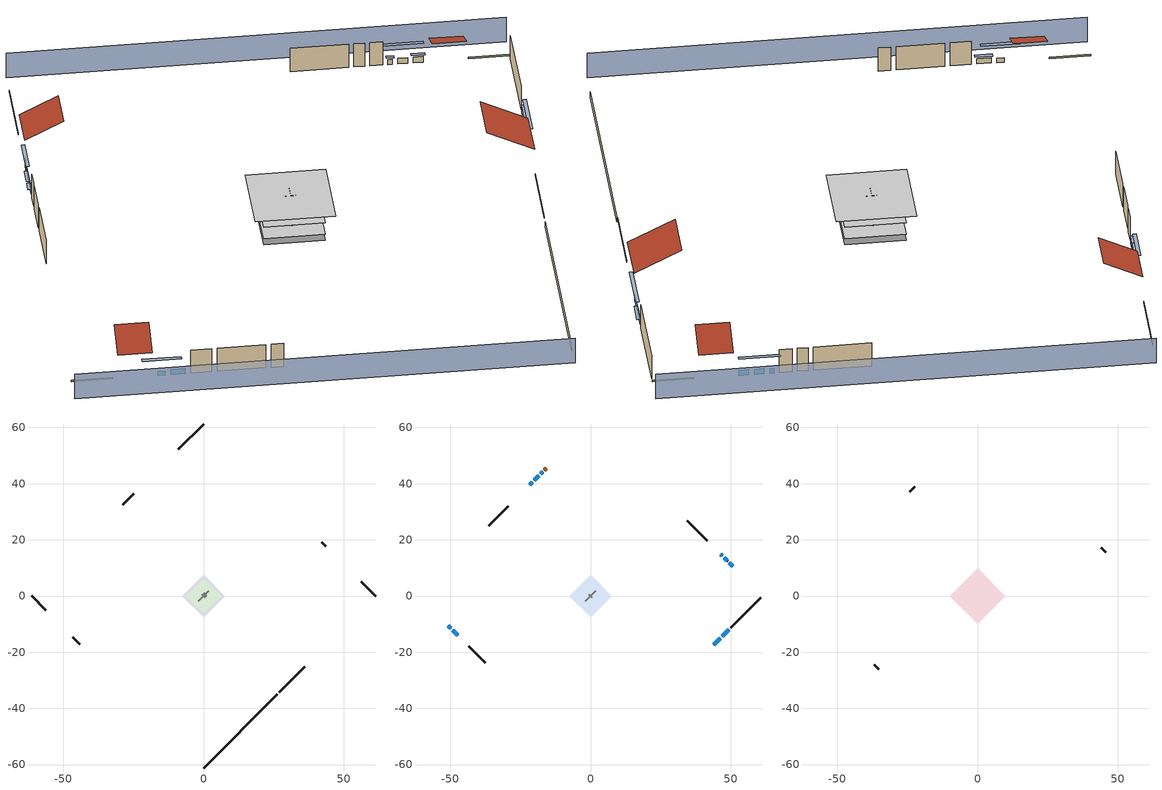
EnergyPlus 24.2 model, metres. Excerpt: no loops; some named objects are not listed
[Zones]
crawlspace - vented
 floor foundation (Slab2 construction): -7.54,0 0,7.54 7.54,0 0,-7.54 z-0.91
 wall outside (RimJoist1 construction): 26.91,-34.32 35.98,-25.25 z0.3:0.61
 wall outside (RimJoist2 construction): -61.23,0 -56.19,-5.04 z0.3:0.61
 wall outside (RimJoist3 construction): 0,61.23 -9.07,52.16 z0.3:0.61
 wall outside (RimJoist4 construction): 61.23,0 56.19,5.04 z0.3:0.61
 wall foundation (FoundationWall1 construction): 0,-61.23 26.25,-34.98 z-0.91:0.3
furnace airloop ret air zone
 floor adiabatic (AdiabaticConst): 0,0 0,1 1,1 1,0 z0
 wall adiabatic (AdiabaticConst): 0,1 0,0 1,0 1,1 0,1 z0:1
 ceiling adiabatic (AdiabaticConst): 1,0 1,1 0,1 0,0 z1
garage
 floor foundation (Slab1 construction): -6.34,0 0,6.34 6.34,0 0,-6.34 z0
 wall outside (Wall1 construction): -46.63,-14.61 -44.04,-17.19 z0.3:5.18
 wall outside (Wall12 construction): 43.47,17.76 42.18,19.05 z0.3:5.18
 wall outside (Wall2 construction): -24.8,36.43 -28.68,32.55 z0.3:5.18
 wall to conditioned space (Wall5 construction Reversed): -1.94,-1.94 1.94,1.94 z0.3:5.18
 wall to conditioned space (Wall6 construction Reversed): 0.65,-0.65 -0.65,0.65 z0.3:5.18
conditioned space
 floor to crawlspace - vented (Floor1 construction): -7.54,0 0,7.54 7.54,0 0,-7.54 z0.3
 floor to garage (Floor2 construction): -6.34,0 0,6.34 6.34,0 0,-6.34 z0.3
 floor adiabatic (AdiabaticFloorConstruction): -7.54,0 0,7.54 7.54,0 0,-7.54 z2.74
 wall outside (AdiabaticWallConstruction 1): -15.76,45.47 -16.41,44.83 z0.3:2.34
 wall outside (AdiabaticWallConstruction): 43.85,-17.38 46.2,-15.03 / 46.86,-14.37 49.21,-12.02 z0.3:1.4; 50.67,10.57 49.43,11.8 / 48.77,12.46 47.54,13.7 z0.3:1.46; -50.67,-10.57 -49.72,-11.52 z0.3:1.22; -49.06,-12.17 -47.28,-13.95 z0.3:1.43; -17.06,44.17 -17.69,43.54 z0.3:1.49; -18.35,42.88 -20.03,41.21 z0.3:1.37; -20.68,40.55 -21.66,39.58 z0.3:1.25; 46.88,14.35 46.33,14.9 z0.3:1.34
 wall outside (Wall3 construction): 49.87,-11.36 60.58,-0.66 z0.3:5.18
 wall outside (Wall4 construction): -43.38,-17.85 -37.44,-23.8 z0.3:5.18
 wall outside (Wall7 construction): -29.34,31.9 -36.24,24.99 z0.3:5.18
 wall outside (Wall8 construction): 41.52,19.71 34.4,26.84 z0.3:5.18
 window (WindowConstruction): 43.85,-17.38 46.2,-15.03 z0.3:1.4
 window (WindowConstruction 9): 50.67,10.57 49.43,11.8 z0.3:1.46
 window (WindowConstruction 1): 46.86,-14.37 49.21,-12.02 z0.3:1.4
 window (WindowConstruction 2): -50.67,-10.57 -49.72,-11.52 z0.3:1.22
 window (WindowConstruction 3): -49.06,-12.17 -47.28,-13.95 z0.3:1.43
 window (WindowConstruction 4): -17.06,44.17 -17.69,43.54 z0.3:1.49
 window (WindowConstruction 5): -18.35,42.88 -20.03,41.21 z0.3:1.37
 window (WindowConstruction 6): -20.68,40.55 -21.66,39.58 z0.3:1.25
 window (WindowConstruction 7): 48.77,12.46 47.54,13.7 z0.3:1.46
 window (WindowConstruction 8): 46.88,14.35 46.33,14.9 z0.3:1.34
 door (Door): -15.76,45.47 -16.41,44.83 z0.3:2.34
 ceiling adiabatic (AdiabaticFloorConstruction): 0,-7.54 7.54,0 0,7.54 -7.54,0 z2.74
attic - vented
 floor to conditioned space (Floor3 construction Reversed): -9.85,0 0,9.85 9.85,0 0,-9.85 z5.18
 wall outside (Wall10 construction): 45.68,15.56 44.13,17.1 z0.3:5.18
 wall outside (Wall11 construction): -22.31,38.92 -24.14,37.09 z0.3:5.18
 wall outside (Wall9 construction): -36.78,-24.45 -35.23,-26 z0.3:5.18
 roof outside (Roof1 construction): 43.19,-18.04,5.18 37.33,-12.17,9.33 30.78,-18.73,9.33 36.64,-24.59,5.18
 roof outside (Roof2 construction): -51.32,-9.91,5.18 -47.56,-6.14,7.84 -51.77,-1.93,7.84 -55.53,-5.7,5.18
 roof outside (Roof3 construction): 51.32,9.91,5.18 47.56,6.14,7.84 51.77,1.93,7.84 55.53,5.7,5.18
 roof outside (Roof4 construction): -15.1,46.13,5.18 -10.3,41.32,8.58 -4.93,46.7,8.58 -9.73,51.5,5.18
shading: -64.47,-3.23 -3.23,-64.47 / 64.47,3.23 3.23,64.47 z0:5.18; 48.14,-13.09 41.91,-19.32 42.34,-19.75 48.57,-13.52 z4.15; 49.21,12.02 50.88,10.35 51.31,10.78 49.64,12.45 z1.77; 49.43,-11.8 46.65,-14.59 47.08,-15.02 49.86,-12.23 z1.71; -47.78,-13.45 -52.61,-8.63 -53.04,-9.06 -48.21,-13.89 z3.96; -47.07,-14.16 -49.28,-11.96 -49.71,-12.39 -47.5,-14.6 z1.74; -19.63,41.6 -15.12,46.11 -15.55,46.54 -20.06,42.03 z4.24; -20.24,40.99 -18.13,43.1 -18.57,43.53 -20.67,41.42 z1.68; -21.87,39.36 -20.47,40.77 -20.9,41.2 -22.3,39.79 z1.55; 45.6,15.64 50.71,10.52 51.14,10.95 46.03,16.07 z4.21; 46.12,15.11 47.09,14.14 47.53,14.57 46.55,15.55 z1.65
[Building]
Building 1: Terrain=Suburbs
[Site:Location]
Portland Intl Arpt_OR: Latitude {deg}=45.59; Longitude {deg}=-122.6; Time Zone {hr}=-8; Elevation {m}=33; Keep Site Location Information=Yes
[Site:GroundTemperature:Shallow]
10.2558, 8.96328, 8.85977, 9.47314, 11.9355, 14.3863, 16.5111, 17.8571, 17.9714, 16.8767, 14.8061, 12.4304
[Site:WaterMainsTemperature]
Calculation Method=Schedule; Temperature Schedule=mains temperature schedule
[Material] Roughness=Rough; Thermal Absorptance=0.9
Name | Thickness {m} | Conductivity {W/m-K} | Density {kg/m3} | Specific Heat {J/kg-K} | Solar Absorptance | Visible Absorptance
ceiling loosefill ins | 0.254 | 0.0480833 | 16.02 | 1046.75 | 0.7 | 0.7
ceiling stud and cavity | 0.1397 | 0.104117 | 65.682 | 1177.47 | 0.7 | 0.7
composite shingle siding | 0.00635 | 0.162714 | 1121.4 | 1465.45 | 0.7 | 0.7
concrete 4.0 in. | 0.1016 | 1.803125 | 2242.8 | 837.4 | 0.7 | 0.7
concrete 8.0 in. | 0.2032 | 1.803125 | 2242.8 | 837.4 | 0.7 | 0.7
door material | 0.04445 | 0.0612267 | 512.64 | 1214.23 | 0.7 | 0.7
floor covering | 0.0127 | 0.0433444 | 54.468 | 1339.84 | 0.6 | 0.6
floor rigid ins; wall rigid ins; wall rigid ins 1; wall rigid ins 2 | 0.051816 | 0.029427 | 32.04 | 1214.23 | 0.7 | 0.7
floor rigid ins 1; wall rigid ins 3 | 0.512978 | 0.029427 | 32.04 | 1214.23 | 0.7 | 0.7
floor stud and cavity | 0.1397 | 0.236196 | 92.3553 | 1139.71 | 0.7 | 0.7
floor stud and cavity 1 | 0.1397 | 1.75129 | 37.0049 | 1207.88 | 0.7 | 0.7
furniture material conditioned space 1; furniture material garage 1 | 0.1524 | 0.115458 | 640.8 | 1214.23 | 0.6 | 0.6
gypsum board | 0.0127 | 0.160291 | 801 | 837.4 | 0.6 | 0.6
osb sheathing 0.5 in. | 0.0127 | 0.115458 | 512.64 | 1214.23 | 0.6 | 0.6
osb sheathing 0.5 in. 1 | 0.0127 | 0.115458 | 512.64 | 1214.23 | 0.7 | 0.7
osb sheathing 0.75 in. | 0.01905 | 0.115458 | 512.64 | 1214.23 | 0.7 | 0.7
rim joist stud and cavity | 0.0508 | 0.144151 | 50.32683 | 1063.81 | 0.6 | 0.6
roof rigid ins | 0.00329814 | 0.029427 | 32.04 | 1214.23 | 0.7 | 0.7
slate or tile shingles | 0.01905 | 0.840978 | 1899.972 | 799.717 | 0.75 | 0.75
soil 0.5 in. | 0.0127 | 1.9041 | 1842.3 | 418.7 | 0.7 | 0.7
wall stud and cavity | 0.1397 | 0.348479 | 139.0536 | 1170.24 | 0.6 | 0.6
wall stud and cavity 1 | 0.1397 | 0.207325 | 139.0536 | 1170.24 | 0.7 | 0.7
wall stud and cavity 2 | 0.1397 | 0.222524 | 139.0536 | 1170.24 | 0.7 | 0.7
wall stud and cavity 3 | 0.0889 | 0.380278 | 52.3479 | 1209.89 | 0.7 | 0.7
wall stud and cavity 4 | 0.0889 | 0.391764 | 83.0341 | 1211.67 | 0.7 | 0.7
wood siding; wood siding 1 | 0.0254 | 0.102417 | 544.68 | 1172.36 | 0.7 | 0.7
[Material:NoMass]
Adiabatic: Roughness=Rough; Thermal Resistance {m2-K/W}=176.1; Thermal Absorptance=0.9; Solar Absorptance=0.7; Visible Absorptance=0.7
[WindowMaterial:SimpleGlazingSystem]
WindowMaterial: U-Factor {W/m2-K}=4.31528; Solar Heat Gain Coefficient=0.67
[Construction]
AdiabaticConst: Adiabatic
AdiabaticFloorConstruction: floor stud and cavity 1, floor rigid ins 1, osb sheathing 0.75 in., floor covering
AdiabaticWallConstruction: wood siding, wall rigid ins 3, wall stud and cavity 3, gypsum board
AdiabaticWallConstruction 1: wood siding 1, wall rigid ins 3, wall stud and cavity 3, gypsum board
Door: door material
Floor1 construction; Floor2 construction: floor stud and cavity, floor rigid ins, osb sheathing 0.75 in., floor covering
Floor3 construction Reversed: gypsum board, ceiling stud and cavity, ceiling loosefill ins
FoundationWall1 construction: concrete 8.0 in.
furniture construction conditioned space 1: furniture material conditioned space 1
furniture construction garage 1: furniture material garage 1
PartitionWallConstruction: gypsum board, wall stud and cavity 4, gypsum board
RimJoist1 construction; RimJoist2 construction; RimJoist3 construction; RimJoist4 construction: composite shingle siding, rim joist stud and cavity
Roof1 construction; Roof2 construction; Roof3 construction; Roof4 construction: slate or tile shingles, roof rigid ins, osb sheathing 0.5 in.
Slab1 construction: concrete 4.0 in.
Slab2 construction: soil 0.5 in.
Wall1 construction; Wall10 construction; Wall11 construction; Wall12 construction; Wall2 construction; Wall9 construction: composite shingle siding, osb sheathing 0.5 in. 1, wall stud and cavity
Wall3 construction; Wall4 construction: composite shingle siding, wall rigid ins, osb sheathing 0.5 in. 1, wall stud and cavity 1, gypsum board
Wall5 construction Reversed: gypsum board, wall stud and cavity 2, osb sheathing 0.5 in. 1, wall rigid ins 1
Wall6 construction Reversed: gypsum board, wall stud and cavity 2, osb sheathing 0.5 in. 1, wall rigid ins 2
Wall7 construction; Wall8 construction: composite shingle siding, wall rigid ins 2, osb sheathing 0.5 in. 1, wall stud and cavity 1, gypsum board
WindowConstruction; WindowConstruction 1; WindowConstruction 2; WindowConstruction 3; WindowConstruction 4; WindowConstruction 5; WindowConstruction 6; WindowConstruction 7; WindowConstruction 8; WindowConstruction 9: WindowMaterial
[Zone] Multiplier=1
Name | Volume {m3} | Part of Total Floor Area
attic - vented | 201.23 | Yes
conditioned space | 749.83 | Yes
crawlspace - vented | 138.526 | Yes
furnace airloop ret air zone | 1 | No
garage | 195.726 | Yes
[Space]
Name | Zone | Volume {m3} | Space Type
attic - vented 1 | attic - vented | 201.23
conditioned space 1 | conditioned space | 749.83
crawlspace - vented 1 | crawlspace - vented | 138.526
furnace airloop ret air space | furnace airloop ret air zone |  | Plenum Space Type
garage 1 | garage | 195.726
[ZoneInfiltration:EffectiveLeakageArea] Schedule=Always On Discrete
Name | Zone or Space | Effective Air Leakage Area {cm2} | Stack Coefficient | Wind Coefficient
infil attic - vented 1 | attic - vented 1 | 6462.31 | 0.000216513 | 4.50757e-05
infil garage 1 | garage 1 | 203.878 | 0.000129147 | 4.64657e-05
[ZoneMixing] Schedule=Always On Continuous; Design Flow Rate Calculation Method=Flow/Zone; Design Flow Rate {m3/s}=0
Name | Zone or Space | Source Zone or Space
whole house fan mix | attic - vented | conditioned space
furnace airloop_0 ZoneMixDZToCond mix | conditioned space | crawlspace - vented
furnace airloop_0 ZoneMixCondToDZ mix | crawlspace - vented | conditioned space
[SurfaceProperty:IncidentSolarMultiplier] Incident Solar Multiplier=1; Incident Solar Multiplier Schedule=trans schedule winter=0.85 summer=0.7
Window1; Window10; Window2; Window3; Window4; Window5; Window6; Window7; Window8; Window9
[InternalMass]
Name | Construction | Zone or ZoneList | Space or SpaceList | Surface Area {m2}
furniture mass conditioned space 1 | furniture construction conditioned space 1 | conditioned space | conditioned space 1 | 123.004
partition wall mass | PartitionWallConstruction | conditioned space | conditioned space 1 | 307.509
furniture mass garage 1 | furniture construction garage 1 | garage | garage 1 | 8.02682
[ElectricEquipment] Zone or ZoneList or Space or SpaceList=conditioned space 1; Design Level Calculation Method=EquipmentLevel; Fraction Latent=0
Name | Schedule | Design Level {W} | Fraction Radiant | Fraction Lost
clothes dryer | clothes dryer schedule | 0 | 0 | 1
clothes washer | clothes washer schedule | 0 | 0 | 1
cooking range | cooking range schedule | 0 | 0 | 1
dishwasher | dishwasher schedule | 0 | 0 | 1
fridge | fridge schedule | 45.9075 | 0.6 | 0
mech vent house fan | mech vent house fan schedule | 0 | 0 | 1
mech vent house fan cfis | mech vent house fan cfis schedule | 0 | 0 | 0
whole house fan | Always On Discrete | 0 | 0 | 1
[OtherEquipment] Design Level Calculation Method=EquipmentLevel
Name | Fuel Type | Zone or ZoneList or Space or SpaceList | Schedule | Design Level {W} | Fraction Latent | Fraction Radiant | Fraction Lost
clothes dryer 1 | Electricity | conditioned space 1 | clothes dryer schedule | 0 | 0 | 0 | 1
cooking range 1 | NaturalGas | conditioned space 1 | cooking range schedule | 0 | 0 | 0 | 1
furnace airloop_0 SupCondToLv; furnace airloop_0 SupSensLkToCond; mech vent house fan sensible load | None | conditioned space 1 | Always On Discrete | 0 | 0 | 0 | 0
furnace airloop_0 SupLatLkToCond; mech vent house fan latent load | None | conditioned space 1 | Always On Discrete | 0 | 1 | 0 | 0
general water use latent | None | conditioned space 1 | general water use schedule | 0 | 1 | 0 | 0
general water use sensible | None | conditioned space 1 | general water use schedule | 0 | 0 | 0.6 | 0
furnace airloop_0 RetCondToDZ; furnace airloop_0 SupCondToDZ; furnace airloop_0 SupSensLkToDZ | None | crawlspace - vented 1 | Always On Discrete | 0 | 0 | 0 | 0
furnace airloop_0 SupLatLkToDZ | None | crawlspace - vented 1 | Always On Discrete | 0 | 1 | 0 | 0
furnace airloop_0 RetCondToRP; furnace airloop_0 RetSensLkToRP | None | furnace airloop ret air space | Always On Discrete | 0 | 0 | 0 | 0
furnace airloop_0 RetLatLkToRP | None | furnace airloop ret air space | Always On Discrete | 0 | 1 | 0 | 0
water heater energy adjustment1 | Electricity | garage 1 | Always On Discrete | 0.01 | 0 | 0 | 1
water heater lat | None | garage 1 | Always On Discrete | 0 | 1 | 0 | 0
water heater sens | None | garage 1 | Always On Discrete | 0 | 0 | 0 | 0
[ZoneInfiltration:DesignFlowRate] Schedule=Always On Discrete
Name | Zone or ZoneList or Space or SpaceList | Design Flow Rate Calculation Method | Design Flow Rate {m3/s} | Air Changes per Hour {1/hr} | Constant Term Coefficient | Temperature Term Coefficient | Velocity Term Coefficient | Velocity Squared Term Coefficient
infil flow; natural vent flow; whole house fan flow | conditioned space 1 | Flow/Zone | 0
crawlspace_vented 1 duct leakage imbalance infil flow | crawlspace - vented 1 | Flow/Zone | 0
infil crawlspace - vented 1 | crawlspace - vented 1 | AirChanges/Hour |  | 2.6013 | 1 | 0 | 0 | 0
[SurfaceProperty:ExposedFoundationPerimeter] Exposed Perimeter Calculation Method=TotalExposedPerimeter
Name | Total Exposed Perimeter {m}
Slab2 | 37.12464
Slab1 | 21.9456
[SpaceList]
Plenum Space Type: furnace airloop ret air space
[AvailabilityManager:Scheduled]
furnace airloop Availability Manager: Schedule=Always On Discrete
[AirLoopHVAC:ReturnPlenum]
Air Loop HVAC Return Plenum 1: Zone=furnace airloop ret air zone
[Foundation:Kiva] Wall Depth Below Slab {m}=0.2032
Name | Initial Indoor Air Temperature {C} | Wall Height Above Grade {m}
Foundation Kiva 1 | 13.4258 | 0.1016
Foundation Kiva 2 | 7.52769 | 0.3048
[Foundation:Kiva:Settings]
Soil Conductivity {W/m-K}=1.9041; Soil Density {kg/m3}=1842.3; Soil Specific Heat {J/kg-K}=418.7; Ground Solar Absorptivity=0.9; Ground Thermal Absorptivity=0.9; Ground Surface Roughness {m}=0.03; Far-Field Width {m}=40; Deep-Ground Boundary Condition=ZeroFlux; Deep-Ground Depth {m}=40; Minimum Cell Dimension {m}=0.2; Maximum Cell Growth Coefficient=3; Simulation Timestep=Timestep
[EnergyManagementSystem:GlobalVariable]
furnace_airloop_0_DuctImbalLkExhFanEquivCond
furnace_airloop_0_DuctImbalLkExhFanEquivDZ
furnace_airloop_0_DuctImbalLkSupFanEquivCond
furnace_airloop_0_DuctImbalLkSupFanEquivDZ
furnace_airloop_0_DZ_T
furnace_airloop_0_DZ_W
furnace_airloop_0_RetCondToDZ
furnace_airloop_0_RetCondToRP
furnace_airloop_0_RetLatLkToRP
furnace_airloop_0_RetSensLkToRP
furnace_airloop_0_SupCondToDZ
furnace_airloop_0_SupCondToLv
furnace_airloop_0_SupLatLkToCond
furnace_airloop_0_SupLatLkToDZ
furnace_airloop_0_SupSensLkToCond
furnace_airloop_0_SupSensLkToDZ
furnace_airloop_0_ZoneMixCondToDZ
furnace_airloop_0_ZoneMixDZToCond
furnace_airloop_AH_MFR
furnace_airloop_AH_Tout
furnace_airloop_AH_VFR
furnace_airloop_AH_Wout
furnace_airloop_Fan_RTF
furnace_airloop_RA_T
furnace_airloop_Ra_W
infil_program_Qfan
infil_program_Qinf
natural_vent_program_Qnv
natural_vent_program_Qwhf
[EnergyManagementSystem:Sensor]
Name | Output:Variable or Output:Meter Index Key | Output:Variable or Output:Meter
airflow_gain | infil flow | Infiltration Sensible Heat Gain Energy
airflow_gain_1 | natural vent flow | Infiltration Sensible Heat Gain Energy
airflow_gain_2 | whole house fan flow | Infiltration Sensible Heat Gain Energy
airflow_loss | infil flow | Infiltration Sensible Heat Loss Energy
airflow_loss_1 | natural vent flow | Infiltration Sensible Heat Loss Energy
airflow_loss_2 | whole house fan flow | Infiltration Sensible Heat Loss Energy
clg_load_cond |  | Cooling:EnergyTransfer:Zone:CONDITIONED SPACE
clg_load_duct |  | Cooling:EnergyTransfer:Zone:FURNACE AIRLOOP RET AIR ZONE
clg_sp_s; clg_sp_s_1 | cooling setpoint | Schedule Value
cool_season | cooling season schedule | Schedule Value
ducts_conv | furnace airloop_0 RetCondToRP | Other Equipment Convective Heating Energy
ducts_conv_1 | furnace airloop_0 RetLatLkToRP | Other Equipment Convective Heating Energy
ducts_conv_2 | furnace airloop_0 RetSensLkToRP | Other Equipment Convective Heating Energy
ducts_conv_3 | furnace airloop_0 SupCondToLv | Other Equipment Convective Heating Energy
ducts_conv_4 | furnace airloop_0 SupLatLkToCond | Other Equipment Convective Heating Energy
ducts_conv_5 | furnace airloop_0 SupSensLkToCond | Other Equipment Convective Heating Energy
ducts_rad | furnace airloop_0 RetCondToRP | Other Equipment Radiant Heating Energy
ducts_rad_1 | furnace airloop_0 RetLatLkToRP | Other Equipment Radiant Heating Energy
ducts_rad_2 | furnace airloop_0 RetSensLkToRP | Other Equipment Radiant Heating Energy
ducts_rad_3 | furnace airloop_0 SupCondToLv | Other Equipment Radiant Heating Energy
ducts_rad_4 | furnace airloop_0 SupLatLkToCond | Other Equipment Radiant Heating Energy
ducts_rad_5 | furnace airloop_0 SupSensLkToCond | Other Equipment Radiant Heating Energy
furnace_airloop_0_DZ_T_s | crawlspace - vented | Zone Air Temperature
furnace_airloop_0_DZ_W_s | crawlspace - vented | Zone Mean Air Humidity Ratio
furnace_airloop_AH_MFR_s | Node 7 | System Node Mass Flow Rate
furnace_airloop_AH_Tout_s | Node 7 | System Node Temperature
furnace_airloop_AH_VFR_s | Node 7 | System Node Current Density Volume Flow Rate
furnace_airloop_AH_Wout_s | Node 7 | System Node Humidity Ratio
furnace_airloop_RA_T_s | Node 10 | System Node Temperature
furnace_airloop_Ra_W_s | Node 10 | System Node Humidity Ratio
htg_load_cond |  | Heating:EnergyTransfer:Zone:CONDITIONED SPACE
htg_load_duct |  | Heating:EnergyTransfer:Zone:FURNACE AIRLOOP RET AIR ZONE
htg_sp_s; htg_sp_s_1 | heating setpoint | Schedule Value
ig_ee_conv | clothes dryer | Electric Equipment Convective Heating Energy
ig_ee_conv_2 | cooking range | Electric Equipment Convective Heating Energy
ig_ee_conv_4 | fridge | Electric Equipment Convective Heating Energy
ig_ee_conv_5 | whole house fan | Electric Equipment Convective Heating Energy
ig_ee_rad | clothes dryer | Electric Equipment Radiant Heating Energy
ig_ee_rad_2 | cooking range | Electric Equipment Radiant Heating Energy
ig_ee_rad_4 | fridge | Electric Equipment Radiant Heating Energy
ig_ee_rad_5 | whole house fan | Electric Equipment Radiant Heating Energy
ig_oe_conv | clothes dryer 1 | Other Equipment Convective Heating Energy
ig_oe_conv_1 | cooking range 1 | Other Equipment Convective Heating Energy
ig_oe_conv_2 | general water use latent | Other Equipment Convective Heating Energy
ig_oe_conv_3 | general water use sensible | Other Equipment Convective Heating Energy
ig_oe_rad | clothes dryer 1 | Other Equipment Radiant Heating Energy
ig_oe_rad_1 | cooking range 1 | Other Equipment Radiant Heating Energy
ig_oe_rad_2 | general water use latent | Other Equipment Radiant Heating Energy
ig_oe_rad_3 | general water use sensible | Other Equipment Radiant Heating Energy
im_conv | furniture mass conditioned space 1 | Surface Inside Face Convection Heat Gain Energy
im_conv_1 | partition wall mass | Surface Inside Face Convection Heat Gain Energy
im_ig | furniture mass conditioned space 1 | Surface Inside Face Internal Gains Radiation Heat Gain Energy
im_ig_1 | partition wall mass | Surface Inside Face Internal Gains Radiation Heat Gain Energy
im_lgt | furniture mass conditioned space 1 | Surface Inside Face Lights Radiation Heat Gain Energy
im_lgt_1 | partition wall mass | Surface Inside Face Lights Radiation Heat Gain Energy
im_sol | furniture mass conditioned space 1 | Surface Inside Face Solar Radiation Heat Gain Energy
im_sol_1 | partition wall mass | Surface Inside Face Solar Radiation Heat Gain Energy
im_surf | furniture mass conditioned space 1 | Surface Inside Face Net Surface Thermal Radiation Heat Gain Energy
im_surf_1 | partition wall mass | Surface Inside Face Net Surface Thermal Radiation Heat Gain Energy
mv_conv | mech vent house fan | Electric Equipment Convective Heating Energy
mv_conv_1 | mech vent house fan cfis | Electric Equipment Convective Heating Energy
mv_conv_2 | mech vent house fan latent load | Other Equipment Convective Heating Energy
mv_conv_3 | mech vent house fan sensible load | Other Equipment Convective Heating Energy
mv_rad | mech vent house fan | Electric Equipment Radiant Heating Energy
mv_rad_1 | mech vent house fan cfis | Electric Equipment Radiant Heating Energy
mv_rad_2 | mech vent house fan latent load | Other Equipment Radiant Heating Energy
mv_rad_3 | mech vent house fan sensible load | Other Equipment Radiant Heating Energy
natural_vent_s | natural vent schedule | Schedule Value
out_pb_s |  | Site Outdoor Air Barometric Pressure
out_wt_s |  | Site Outdoor Air Humidity Ratio
site_vw_s |  | Site Wind Speed
ss_back_out | Window1 | Surface Window Shortwave from Zone Back Out Window Heat Transfer Rate
ss_back_out_1 | Window10 | Surface Window Shortwave from Zone Back Out Window Heat Transfer Rate
ss_back_out_2 | Window2 | Surface Window Shortwave from Zone Back Out Window Heat Transfer Rate
ss_back_out_3 | Window3 | Surface Window Shortwave from Zone Back Out Window Heat Transfer Rate
ss_back_out_4 | Window4 | Surface Window Shortwave from Zone Back Out Window Heat Transfer Rate
ss_back_out_5 | Window5 | Surface Window Shortwave from Zone Back Out Window Heat Transfer Rate
ss_back_out_6 | Window6 | Surface Window Shortwave from Zone Back Out Window Heat Transfer Rate
ss_back_out_7 | Window7 | Surface Window Shortwave from Zone Back Out Window Heat Transfer Rate
ss_back_out_8 | Window8 | Surface Window Shortwave from Zone Back Out Window Heat Transfer Rate
ss_back_out_9 | Window9 | Surface Window Shortwave from Zone Back Out Window Heat Transfer Rate
ss_conv | Door1 | Surface Inside Face Convection Heat Gain Energy
ss_conv_1 | Window1 | Surface Inside Face Convection Heat Gain Energy
ss_conv_10 | Window9 | Surface Inside Face Convection Heat Gain Energy
ss_conv_2 | Window10 | Surface Inside Face Convection Heat Gain Energy
ss_conv_3 | Window2 | Surface Inside Face Convection Heat Gain Energy
ss_conv_4 | Window3 | Surface Inside Face Convection Heat Gain Energy
ss_conv_5 | Window4 | Surface Inside Face Convection Heat Gain Energy
ss_conv_6 | Window5 | Surface Inside Face Convection Heat Gain Energy
ss_conv_7 | Window6 | Surface Inside Face Convection Heat Gain Energy
ss_conv_8 | Window7 | Surface Inside Face Convection Heat Gain Energy
ss_conv_9 | Window8 | Surface Inside Face Convection Heat Gain Energy
ss_ig | Door1 | Surface Inside Face Internal Gains Radiation Heat Gain Energy
ss_ig_1 | Window1 | Surface Inside Face Internal Gains Radiation Heat Gain Energy
ss_ig_10 | Window9 | Surface Inside Face Internal Gains Radiation Heat Gain Energy
ss_ig_2 | Window10 | Surface Inside Face Internal Gains Radiation Heat Gain Energy
ss_ig_3 | Window2 | Surface Inside Face Internal Gains Radiation Heat Gain Energy
ss_ig_4 | Window3 | Surface Inside Face Internal Gains Radiation Heat Gain Energy
ss_ig_5 | Window4 | Surface Inside Face Internal Gains Radiation Heat Gain Energy
ss_ig_6 | Window5 | Surface Inside Face Internal Gains Radiation Heat Gain Energy
ss_ig_7 | Window6 | Surface Inside Face Internal Gains Radiation Heat Gain Energy
ss_ig_8 | Window7 | Surface Inside Face Internal Gains Radiation Heat Gain Energy
ss_ig_9 | Window8 | Surface Inside Face Internal Gains Radiation Heat Gain Energy
ss_lgt | Door1 | Surface Inside Face Lights Radiation Heat Gain Energy
ss_sol | Door1 | Surface Inside Face Solar Radiation Heat Gain Energy
ss_surf | Door1 | Surface Inside Face Net Surface Thermal Radiation Heat Gain Energy
ss_surf_1 | Window1 | Surface Inside Face Net Surface Thermal Radiation Heat Gain Energy
ss_surf_10 | Window9 | Surface Inside Face Net Surface Thermal Radiation Heat Gain Energy
ss_surf_2 | Window10 | Surface Inside Face Net Surface Thermal Radiation Heat Gain Energy
ss_surf_3 | Window2 | Surface Inside Face Net Surface Thermal Radiation Heat Gain Energy
ss_surf_4 | Window3 | Surface Inside Face Net Surface Thermal Radiation Heat Gain Energy
ss_surf_5 | Window4 | Surface Inside Face Net Surface Thermal Radiation Heat Gain Energy
ss_surf_6 | Window5 | Surface Inside Face Net Surface Thermal Radiation Heat Gain Energy
ss_surf_7 | Window6 | Surface Inside Face Net Surface Thermal Radiation Heat Gain Energy
ss_surf_8 | Window7 | Surface Inside Face Net Surface Thermal Radiation Heat Gain Energy
ss_surf_9 | Window8 | Surface Inside Face Net Surface Thermal Radiation Heat Gain Energy
ss_trans_in | Window1 | Surface Window Transmitted Solar Radiation Rate
ss_trans_in_1 | Window10 | Surface Window Transmitted Solar Radiation Rate
ss_trans_in_2 | Window2 | Surface Window Transmitted Solar Radiation Rate
ss_trans_in_3 | Window3 | Surface Window Transmitted Solar Radiation Rate
ss_trans_in_4 | Window4 | Surface Window Transmitted Solar Radiation Rate
ss_trans_in_5 | Window5 | Surface Window Transmitted Solar Radiation Rate
ss_trans_in_6 | Window6 | Surface Window Transmitted Solar Radiation Rate
ss_trans_in_7 | Window7 | Surface Window Transmitted Solar Radiation Rate
ss_trans_in_8 | Window8 | Surface Window Transmitted Solar Radiation Rate
ss_trans_in_9 | Window9 | Surface Window Transmitted Solar Radiation Rate
ss_trans_out | Window1 | Surface Inside Face Initial Transmitted Diffuse Transmitted Out Window Solar Radiation Rate
water_heater_amb_rh | garage | Zone Air Relative Humidity
water_heater_amb_temp | garage | Zone Mean Air Temperature
[Schedule:Constant]
Name | Hourly Value
Always On Continuous; mech vent house fan schedule; mech vent house fan cfis schedule; Always On Discrete | 1
fridge schedule | 0
[Schedule:Day:Interval]
trans schedule winter=0.85 summer=0.7 day; trans schedule winter=0.85 summer=0.7 day 2: No, 24:00, 0.85
trans schedule winter=0.85 summer=0.7 day 1: No, 24:00, 0.7
trans schedule winter=0.85 summer=0.7 default day; clothes dryer schedule day 1; clothes dryer schedule default day; clothes washer schedule day 1; clothes washer schedule default day; cooking range schedule day 1; cooking range schedule default day; dishwasher schedule day 1; dishwasher schedule default day; general water use schedule day 1; general water use schedule default day: No, 24:00, 0
[Schedule:Week:Daily]
trans schedule winter=0.85 summer=0.7 Week Rule - Jan1-May26: trans schedule winter=0.85 summer=0.7 day, trans schedule winter=0.85 summer=0.7 day, trans schedule winter=0.85 summer=0.7 day, trans schedule winter=0.85 summer=0.7 day, trans schedule winter=0.85 summer=0.7 day, trans schedule winter=0.85 summer=0.7 day, trans schedule winter=0.85 summer=0.7 day, trans schedule winter=0.85 summer=0.7 default day, trans schedule winter=0.85 summer=0.7 default day, trans schedule winter=0.85 summer=0.7 default day, trans schedule winter=0.85 summer=0.7 default day, trans schedule winter=0.85 summer=0.7 default day
trans schedule winter=0.85 summer=0.7 Week Rule - May27-Jun2: trans schedule winter=0.85 summer=0.7 day, trans schedule winter=0.85 summer=0.7 day, trans schedule winter=0.85 summer=0.7 day, trans schedule winter=0.85 summer=0.7 day, trans schedule winter=0.85 summer=0.7 day, trans schedule winter=0.85 summer=0.7 day 1, trans schedule winter=0.85 summer=0.7 day 1, trans schedule winter=0.85 summer=0.7 default day, trans schedule winter=0.85 summer=0.7 default day, trans schedule winter=0.85 summer=0.7 default day, trans schedule winter=0.85 summer=0.7 default day, trans schedule winter=0.85 summer=0.7 default day
trans schedule winter=0.85 summer=0.7 Week Rule - Jun3-Sep29: trans schedule winter=0.85 summer=0.7 day 1, trans schedule winter=0.85 summer=0.7 day 1, trans schedule winter=0.85 summer=0.7 day 1, trans schedule winter=0.85 summer=0.7 day 1, trans schedule winter=0.85 summer=0.7 day 1, trans schedule winter=0.85 summer=0.7 day 1, trans schedule winter=0.85 summer=0.7 day 1, trans schedule winter=0.85 summer=0.7 default day, trans schedule winter=0.85 summer=0.7 default day, trans schedule winter=0.85 summer=0.7 default day, trans schedule winter=0.85 summer=0.7 default day, trans schedule winter=0.85 summer=0.7 default day
trans schedule winter=0.85 summer=0.7 Week Rule - Sep30-Oct6: trans schedule winter=0.85 summer=0.7 day 1, trans schedule winter=0.85 summer=0.7 day 2, trans schedule winter=0.85 summer=0.7 day 2, trans schedule winter=0.85 summer=0.7 day 2, trans schedule winter=0.85 summer=0.7 day 2, trans schedule winter=0.85 summer=0.7 day 2, trans schedule winter=0.85 summer=0.7 day 2, trans schedule winter=0.85 summer=0.7 default day, trans schedule winter=0.85 summer=0.7 default day, trans schedule winter=0.85 summer=0.7 default day, trans schedule winter=0.85 summer=0.7 default day, trans schedule winter=0.85 summer=0.7 default day
trans schedule winter=0.85 summer=0.7 Week Rule - Oct7-Dec31: trans schedule winter=0.85 summer=0.7 day 2, trans schedule winter=0.85 summer=0.7 day 2, trans schedule winter=0.85 summer=0.7 day 2, trans schedule winter=0.85 summer=0.7 day 2, trans schedule winter=0.85 summer=0.7 day 2, trans schedule winter=0.85 summer=0.7 day 2, trans schedule winter=0.85 summer=0.7 day 2, trans schedule winter=0.85 summer=0.7 default day, trans schedule winter=0.85 summer=0.7 default day, trans schedule winter=0.85 summer=0.7 default day, trans schedule winter=0.85 summer=0.7 default day, trans schedule winter=0.85 summer=0.7 default day
clothes dryer schedule Week Rule - Jan1-Dec31: clothes dryer schedule day 1, clothes dryer schedule day 1, clothes dryer schedule day 1, clothes dryer schedule day 1, clothes dryer schedule day 1, clothes dryer schedule day 1, clothes dryer schedule day 1, clothes dryer schedule default day, clothes dryer schedule default day, clothes dryer schedule default day, clothes dryer schedule default day, clothes dryer schedule default day
clothes washer schedule Week Rule - Jan1-Dec31: clothes washer schedule day 1, clothes washer schedule day 1, clothes washer schedule day 1, clothes washer schedule day 1, clothes washer schedule day 1, clothes washer schedule day 1, clothes washer schedule day 1, clothes washer schedule default day, clothes washer schedule default day, clothes washer schedule default day, clothes washer schedule default day, clothes washer schedule default day
cooking range schedule Week Rule - Jan1-Dec31: cooking range schedule day 1, cooking range schedule day 1, cooking range schedule day 1, cooking range schedule day 1, cooking range schedule day 1, cooking range schedule day 1, cooking range schedule day 1, cooking range schedule default day, cooking range schedule default day, cooking range schedule default day, cooking range schedule default day, cooking range schedule default day
dishwasher schedule Week Rule - Jan1-Dec31: dishwasher schedule day 1, dishwasher schedule day 1, dishwasher schedule day 1, dishwasher schedule day 1, dishwasher schedule day 1, dishwasher schedule day 1, dishwasher schedule day 1, dishwasher schedule default day, dishwasher schedule default day, dishwasher schedule default day, dishwasher schedule default day, dishwasher schedule default day
general water use schedule Week Rule - Jan1-Dec31: general water use schedule day 1, general water use schedule day 1, general water use schedule day 1, general water use schedule day 1, general water use schedule day 1, general water use schedule day 1, general water use schedule day 1, general water use schedule default day, general water use schedule default day, general water use schedule default day, general water use schedule default day, general water use schedule default day
[Schedule:Year]
trans schedule winter=0.85 summer=0.7: trans schedule winter=0.85 summer=0.7 Week Rule - Jan1-May26, 1, 1, 5, 26, trans schedule winter=0.85 summer=0.7 Week Rule - May27-Jun2, 5, 27, 6, 2, trans schedule winter=0.85 summer=0.7 Week Rule - Jun3-Sep29, 6, 3, 9, 29, trans schedule winter=0.85 summer=0.7 Week Rule - Sep30-Oct6, 9, 30, 10, 6, trans schedule winter=0.85 summer=0.7 Week Rule - Oct7-Dec31, 10, 7, 12, 31
clothes dryer schedule: clothes dryer schedule Week Rule - Jan1-Dec31, 1, 1, 12, 31
clothes washer schedule: clothes washer schedule Week Rule - Jan1-Dec31, 1, 1, 12, 31
cooking range schedule: cooking range schedule Week Rule - Jan1-Dec31, 1, 1, 12, 31
dishwasher schedule: dishwasher schedule Week Rule - Jan1-Dec31, 1, 1, 12, 31
general water use schedule: general water use schedule Week Rule - Jan1-Dec31, 1, 1, 12, 31
[Schedule:Compact]
mains temperature schedule: Through: 01/01, For: AllDays, Until: 24:00, 13.0633, Through: 01/02, For: AllDays, Until: 24:00, 13.0189, Through: 01/03, For: AllDays, Until: 24:00, 12.975, Through: 01/04, For: AllDays, Until: 24:00, 12.9328, Through: 01/05, For: AllDays, Until: 24:00, 12.8917, Through: 01/06, For: AllDays, Until: 24:00, 12.8517, Through: 01/07, For: AllDays, Until: 24:00, 12.8122, Through: 01/08, For: AllDays, Until: 24:00, 12.7744, Through: 01/09, For: AllDays, Until: 24:00, 12.7378, Through: 01/10, For: AllDays, Until: 24:00, 12.7017, Through: 01/11, For: AllDays, Until: 24:00, 12.6672, Through: 01/12, For: AllDays, Until: 24:00, 12.6339, Through: 01/13, For: AllDays, Until: 24:00, 12.6017, Through: 01/14, For: AllDays, Until: 24:00, 12.5706, Through: 01/15, For: AllDays, Until: 24:00, 12.5411, Through: 01/16, For: AllDays, Until: 24:00, 12.5122, Through: 01/17, For: AllDays, Until: 24:00, 12.485, Through: 01/18, For: AllDays, Until: 24:00, 12.4583, Through: 01/19, For: AllDays, Until: 24:00, 12.4333, Through: 01/20, For: AllDays, Until: 24:00, 12.41, Through: 01/21, For: AllDays, Until: 24:00, 12.3872, Through: 01/22, For: AllDays, Until: 24:00, 12.3661, Through: 01/23, For: AllDays, Until: 24:00, 12.3456, Through: 01/24, For: AllDays, Until: 24:00, 12.3272, Through: 01/25, For: AllDays, Until: 24:00, 12.3094, Through: 01/26, For: AllDays, Until: 24:00, 12.2933, Through: 01/27, For: AllDays, Until: 24:00, 12.2783, Through: 01/28, For: AllDays, Until: 24:00, 12.2644, Through: 01/29, For: AllDays, Until: 24:00, 12.2517, Through: 01/30, For: AllDays, Until: 24:00, 12.2406, Through: 01/31, For: AllDays, Until: 24:00, 12.2306, Through: 02/01, For: AllDays, Until: 24:00, 12.2222, Through: 02/02, For: AllDays, Until: 24:00, 12.215, Through: 02/03, For: AllDays, Until: 24:00, 12.2089, Through: 02/04, For: AllDays, Until: 24:00, 12.2039, Through: 02/05, For: AllDays, Until: 24:00, 12.2006, Through: 02/06, For: AllDays, Until: 24:00, 12.1983, Through: 02/07, For: AllDays, Until: 24:00, 12.1978, Through: 02/08, For: AllDays, Until: 24:00, 12.1978, Through: 02/09, For: AllDays, Until: 24:00, 12.2, Through: 02/10, For: AllDays, Until: 24:00, 12.2028, Through: 02/11, For: AllDays, Until: 24:00, 12.2072, Through: 02/12, For: AllDays, Until: 24:00, 12.2128, Through: 02/13, For: AllDays, Until: 24:00, 12.2194, Through: 02/14, For: AllDays, Until: 24:00, 12.2278, Through: 02/15, For: AllDays, Until: 24:00, 12.2372, Through: 02/16, For: AllDays, Until: 24:00, 12.2483, Through: 02/17, For: AllDays, Until: 24:00, 12.26, Through: 02/18, For: AllDays, Until: 24:00, 12.2733, Through: 02/19, For: AllDays, Until: 24:00, 12.2883, Through: 02/20, For: AllDays, Until: 24:00, 12.3039, Through: 02/21, For: AllDays, Until: 24:00, 12.3211, Through: 02/22, For: AllDays, Until: 24:00, 12.3394, Through: 02/23, For: AllDays, Until: 24:00, 12.3594, Through: 02/24, For: AllDays, Until: 24:00, 12.38, Through: 02/25, For: AllDays, Until: 24:00, 12.4022, Through: 02/26, For: AllDays, Until: 24:00, 12.4256, Through: 02/27, For: AllDays, Until: 24:00, 12.4506, Through: 02/28, For: AllDays, Until: 24:00, 12.4761, Through: 03/01, For: AllDays, Until: 24:00, 12.5033, Through: 03/02, For: AllDays, Until: 24:00, 12.5317, Through: 03/03, For: AllDays, Until: 24:00, 12.5611, Through: 03/04, For: AllDays, Until: 24:00, 12.5917, Through: 03/05, For: AllDays, Until: 24:00, 12.6233, Through: 03/06, For: AllDays, Until: 24:00, 12.6567, Through: 03/07, For: AllDays, Until: 24:00, 12.6906, Through: 03/08, For: AllDays, Until: 24:00, 12.7261, Through: 03/09, For: AllDays, Until: 24:00, 12.7628, Through: 03/10, For: AllDays, Until: 24:00, 12.8, Through: 03/11, For: AllDays, Until: 24:00, 12.8389, Through: 03/12, For: AllDays, Until: 24:00, 12.8789, Through: 03/13, For: AllDays, Until: 24:00, 12.9194, Through: 03/14, For: AllDays, Until: 24:00, 12.9617, Through: 03/15, For: AllDays, Until: 24:00, 13.0044, Through: 03/16, For: AllDays, Until: 24:00, 13.0489, Through: 03/17, For: AllDays, Until: 24:00, 13.0939, Through: 03/18, For: AllDays, Until: 24:00, 13.14, Through: 03/19, For: AllDays, Until: 24:00, 13.1872, Through: 03/20, For: AllDays, Until: 24:00, 13.2356, Through: 03/21, For: AllDays, Until: 24:00, 13.285, Through: 03/22, For: AllDays, Until: 24:00, 13.335, Through: 03/23, For: AllDays, Until: 24:00, 13.3861, Through: 03/24, For: AllDays, Until: 24:00, 13.4383, Through: 03/25, For: AllDays, Until: 24:00, 13.4911, Through: 03/26, For: AllDays, Until: 24:00, 13.545, Through: 03/27, For: AllDays, Until: 24:00, 13.6, Through: 03/28, For: AllDays, Until: 24:00, 13.6556, Through: 03/29, For: AllDays, Until: 24:00, 13.7122, Through: 03/30, For: AllDays, Until: 24:00, 13.77, Through: 03/31, For: AllDays, Until: 24:00, 13.8283, Through: 04/01, For: AllDays, Until: 24:00, 13.8872, Through: 04/02, For: AllDays, Until: 24:00, 13.9472, Through: 04/03, For: AllDays, Until: 24:00, 14.0078, Through: 04/04, For: AllDays, Until: 24:00, 14.0689, Through: 04/05, For: AllDays, Until: 24:00, 14.1311, Through: 04/06, For: AllDays, Until: 24:00, 14.1944, Through: 04/07, For: AllDays, Until: 24:00, 14.2578, Through: 04/08, For: AllDays, Until: 24:00, 14.3222, Through: 04/09, For: AllDays, Until: 24:00, 14.3872, Through: 04/10, For: AllDays, Until: 24:00, 14.4528, Through: 04/11, For: AllDays, Until: 24:00, 14.5189, Through: 04/12, For: AllDays, Until: 24:00, 14.5856, Through: 04/13, For: AllDays, Until: 24:00, 14.6533, Through: 04/14, For: AllDays, Until: 24:00, 14.7211, Through: 04/15, For: AllDays, Until: 24:00, 14.7894, Through: 04/16, For: AllDays, Until: 24:00, 14.8589, Through: 04/17, For: AllDays, Until: 24:00, 14.9283, Through: 04/18, For: AllDays, Until: 24:00, 14.9983, Through: 04/19, For: AllDays, Until: 24:00, 15.0689, Through: 04/20, For: AllDays, Until: 24:00, 15.14, Through: 04/21, For: AllDays, Until: 24:00, 15.2111, Through: 04/22, For: AllDays, Until: 24:00, 15.2833, Through: 04/23, For: AllDays, Until: 24:00, 15.3556, Through: 04/24, For: AllDays, Until: 24:00, 15.4278, Through: 04/25, For: AllDays, Until: 24:00, 15.5006, Through: 04/26, For: AllDays, Until: 24:00, 15.5739, Through: 04/27, For: AllDays, Until: 24:00, 15.6478, Through: 04/28, For: AllDays, Until: 24:00, 15.7211, Through: 04/29, For: AllDays, Until: 24:00, 15.7956, Through: 04/30, For: AllDays, Until: 24:00, 15.8694, Through: 05/01, For: AllDays, Until: 24:00, 15.9439, Through: 05/02, For: AllDays, Until: 24:00, 16.0189, Through: 05/03, For: AllDays, Until: 24:00, 16.0939, Through: 05/04, For: AllDays, Until: 24:00, 16.1689, Through: 05/05, For: AllDays, Until: 24:00, 16.2439, Through: 05/06, For: AllDays, Until: 24:00, 16.3189, Through: 05/07, For: AllDays, Until: 24:00, 16.3944, Through: 05/08, For: AllDays, Until: 24:00, 16.4694, Through: 05/09, For: AllDays, Until: 24:00, 16.545, Through: 05/10, For: AllDays, Until: 24:00, 16.6206, Through: 05/11, For: AllDays, Until: 24:00, 16.6956, Through: 05/12, For: AllDays, Until: 24:00, 16.7711, Through: 05/13, For: AllDays, Until: 24:00, 16.8461, Through: 05/14, For: AllDays, Until: 24:00, 16.9217, Through: 05/15, For: AllDays, Until: 24:00, 16.9967, Through: 05/16, For: AllDays, Until: 24:00, 17.0717, Through: 05/17, For: AllDays, Until: 24:00, 17.1467, Through: 05/18, For: AllDays, Until: 24:00, 17.2211, Through: 05/19, For: AllDays, Until: 24:00, 17.2956, Through: 05/20, For: AllDays, Until: 24:00, 17.37, Through: 05/21, For: AllDays, Until: 24:00, 17.4439, Through: 05/22, For: AllDays, Until: 24:00, 17.5178, Through: 05/23, For: AllDays, Until: 24:00, 17.5911, Through: 05/24, For: AllDays, Until: 24:00, 17.6644, Through: 05/25, For: AllDays, Until: 24:00, 17.7372, Through: 05/26, For: AllDays, Until: 24:00, 17.8094, Through: 05/27, For: AllDays, Until: 24:00, 17.8817, Through: 05/28, For: AllDays, Until: 24:00, 17.9533, Through: 05/29, For: AllDays, Until: 24:00, 18.025, Through: 05/30, For: AllDays, Until: 24:00, 18.0961, Through: 05/31, For: AllDays, Until: 24:00, 18.1661, Through: 06/01, For: AllDays, Until: 24:00, 18.2361, Through: 06/02, For: AllDays, Until: 24:00, 18.3061, Through: 06/03, For: AllDays, Until: 24:00, 18.375, Through: 06/04, For: AllDays, Until: 24:00, 18.4433, Through: 06/05, For: AllDays, Until: 24:00, 18.5111, Through: 06/06, For: AllDays, Until: 24:00, 18.5789, Through: 06/07, For: AllDays, Until: 24:00, 18.6456, Through: 06/08, For: AllDays, Until: 24:00, 18.7117, Through: 06/09, For: AllDays, Until: 24:00, 18.7772, Through: 06/10, For: AllDays, Until: 24:00, 18.8417, Through: 06/11, For: AllDays, Until: 24:00, 18.9061, Through: 06/12, For: AllDays, Until: 24:00, 18.9694, Through: 06/13, For: AllDays, Until: 24:00, 19.0322, Through: 06/14, For: AllDays, Until: 24:00, 19.0944, Through: 06/15, For: AllDays, Until: 24:00, 19.1556, Through: 06/16, For: AllDays, Until: 24:00, 19.2167, Through: 06/17, For: AllDays, Until: 24:00, 19.2761, Through: 06/18, For: AllDays, Until: 24:00, 19.335, Through: 06/19, For: AllDays, Until: 24:00, 19.3933, Through: 06/20, For: AllDays, Until: 24:00, 19.4506, Through: 06/21, For: AllDays, Until: 24:00, 19.5072, Through: 06/22, For: AllDays, Until: 24:00, 19.5628, Through: 06/23, For: AllDays, Until: 24:00, 19.6172, Through: 06/24, For: AllDays, Until: 24:00, 19.6711, Through: 06/25, For: AllDays, Until: 24:00, 19.7244, Through: 06/26, For: AllDays, Until: 24:00, 19.7761, Through: 06/27, For: AllDays, Until: 24:00, 19.8272, Through: 06/28, For: AllDays, Until: 24:00, 19.8772, Through: 06/29, For: AllDays, Until: 24:00, 19.9267, Through: 06/30, For: AllDays, Until: 24:00, 19.9744, Through: 07/01, For: AllDays, Until: 24:00, 20.0217, Through: 07/02, For: AllDays, Until: 24:00, 20.0678, Through: 07/03, For: AllDays, Until: 24:00, 20.1128, Through: 07/04, For: AllDays, Until: 24:00, 20.1567, Through: 07/05, For: AllDays, Until: 24:00, 20.1994, Through: 07/06, For: AllDays, Until: 24:00, 20.2417, Through: 07/07, For: AllDays, Until: 24:00, 20.2822, Through: 07/08, For: AllDays, Until: 24:00, 20.3222, Through: 07/09, For: AllDays, Until: 24:00, 20.3606, Through: 07/10, For: AllDays, Until: 24:00, 20.3978, Through: 07/11, For: AllDays, Until: 24:00, 20.4344, Through: 07/12, For: AllDays, Until: 24:00, 20.4694, Through: 07/13, For: AllDays, Until: 24:00, 20.5033, Through: 07/14, For: AllDays, Until: 24:00, 20.5367, Through: 07/15, For: AllDays, Until: 24:00, 20.5683, Through: 07/16, For: AllDays, Until: 24:00, 20.5983, Through: 07/17, For: AllDays, Until: 24:00, 20.6278, Through: 07/18, For: AllDays, Until: 24:00, 20.6561, Through: 07/19, For: AllDays, Until: 24:00, 20.6828, Through: 07/20, For: AllDays, Until: 24:00, 20.7089, Through: 07/21, For: AllDays, Until: 24:00, 20.7333, Through: 07/22, For: AllDays, Until: 24:00, 20.7561, Through: 07/23, For: AllDays, Until: 24:00, 20.7783, Through: 07/24, For: AllDays, Until: 24:00, 20.7989, Through: 07/25, For: AllDays, Until: 24:00, 20.8189, Through: 07/26, For: AllDays, Until: 24:00, 20.8367, Through: 07/27, For: AllDays, Until: 24:00, 20.8539, Through: 07/28, For: AllDays, Until: 24:00, 20.8694, Through: 07/29, For: AllDays, Until: 24:00, 20.8839, Through: 07/30, For: AllDays, Until: 24:00, 20.8972, Through: 07/31, For: AllDays, Until: 24:00, 20.9094, Through: 08/01, For: AllDays, Until: 24:00, 20.92, Through: 08/02, For: AllDays, Until: 24:00, 20.9289, Through: 08/03, For: AllDays, Until: 24:00, 20.9372, Through: 08/04, For: AllDays, Until: 24:00, 20.9439, Through: 08/05, For: AllDays, Until: 24:00, 20.9494, Through: 08/06, For: AllDays, Until: 24:00, 20.9533, Through: 08/07, For: AllDays, Until: 24:00, 20.9567, Through: 08/08, For: AllDays, Until: 24:00, 20.9578, Through: 08/09, For: AllDays, Until: 24:00, 20.9583, Through: 08/10, For: AllDays, Until: 24:00, 20.9572, Through: 08/11, For: AllDays, Until: 24:00, 20.955, Through: 08/12, For: AllDays, Until: 24:00, 20.9511, Through: 08/13, For: AllDays, Until: 24:00, 20.9467, Through: 08/14, For: AllDays, Until: 24:00, 20.94, Through: 08/15, For: AllDays, Until: 24:00, 20.9328, Through: 08/16, For: AllDays, Until: 24:00, 20.9239, Through: 08/17, For: AllDays, Until: 24:00, 20.9139, Through: 08/18, For: AllDays, Until: 24:00, 20.9028, Through: 08/19, For: AllDays, Until: 24:00, 20.89, Through: 08/20, For: AllDays, Until: 24:00, 20.8761, Through: 08/21, For: AllDays, Until: 24:00, 20.8611, Through: 08/22, For: AllDays, Until: 24:00, 20.8444, Through: 08/23, For: AllDays, Until: 24:00, 20.8267, Through: 08/24, For: AllDays, Until: 24:00, 20.8078, Through: 08/25, For: AllDays, Until: 24:00, 20.7872, Through: 08/26, For: AllDays, Until: 24:00, 20.7661, Through: 08/27, For: AllDays, Until: 24:00, 20.7433, Through: 08/28, For: AllDays, Until: 24:00, 20.7194, Through: 08/29, For: AllDays, Until: 24:00, 20.6944, Through: 08/30, For: AllDays, Until: 24:00, 20.6678, Through: 08/31, For: AllDays, Until: 24:00, 20.64, Through: 09/01, For: AllDays, Until: 24:00, 20.6111, Through: 09/02, For: AllDays, Until: 24:00, 20.5811, Through: 09/03, For: AllDays, Until: 24:00, 20.55, Through: 09/04, For: AllDays, Until: 24:00, 20.5178, Through: 09/05, For: AllDays, Until: 24:00, 20.4844, Through: 09/06, For: AllDays, Until: 24:00, 20.4494, Through: 09/07, For: AllDays, Until: 24:00, 20.4139, Through: 09/08, For: AllDays, Until: 24:00, 20.3767, Through: 09/09, For: AllDays, Until: 24:00, 20.3389, Through: 09/10, For: AllDays, Until: 24:00, 20.2994, Through: 09/11, For: AllDays, Until: 24:00, 20.2594, Through: 09/12, For: AllDays, Until: 24:00, 20.2178, Through: 09/13, For: AllDays, Until: 24:00, 20.1756, Through: 09/14, For: AllDays, Until: 24:00, 20.1317, Through: 09/15, For: AllDays, Until: 24:00, 20.0872, Through: 09/16, For: AllDays, Until: 24:00, 20.0417, Through: 09/17, For: AllDays, Until: 24:00, 19.995, Through: 09/18, For: AllDays, Until: 24:00, 19.9472, Through: 09/19, For: AllDays, Until: 24:00, 19.8983, Through: 09/20, For: AllDays, Until: 24:00, 19.8489, Through: 09/21, For: AllDays, Until: 24:00, 19.7983, Through: 09/22, For: AllDays, Until: 24:00, 19.7467, Through: 09/23, For: AllDays, Until: 24:00, 19.6944, Through: 09/24, For: AllDays, Until: 24:00, 19.6406, Through: 09/25, For: AllDays, Until: 24:00, 19.5867, Through: 09/26, For: AllDays, Until: 24:00, 19.5311, Through: 09/27, For: AllDays, Until: 24:00, 19.475, Through: 09/28, For: AllDays, Until: 24:00, 19.4183, Through: 09/29, For: AllDays, Until: 24:00, 19.3606, Through: 09/30, For: AllDays, Until: 24:00, 19.3017, Through: 10/01, For: AllDays, Until: 24:00, 19.2422, Through: 10/02, For: AllDays, Until: 24:00, 19.1822, Through: 10/03, For: AllDays, Until: 24:00, 19.1211, Through: 10/04, For: AllDays, Until: 24:00, 19.0594, Through: 10/05, For: AllDays, Until: 24:00, 18.9967, Through: 10/06, For: AllDays, Until: 24:00, 18.9333, Through: 10/07, For: AllDays, Until: 24:00, 18.8694, Through: 10/08, For: AllDays, Until: 24:00, 18.805, Through: 10/09, For: AllDays, Until: 24:00, 18.74, Through: 10/10, For: AllDays, Until: 24:00, 18.6739, Through: 10/11, For: AllDays, Until: 24:00, 18.6072, Through: 10/12, For: AllDays, Until: 24:00, 18.5406, Through: 10/13, For: AllDays, Until: 24:00, 18.4728, Through: 10/14, For: AllDays, Until: 24:00, 18.4044, Through: 10/15, For: AllDays, Until: 24:00, 18.3356, Through: 10/16, For: AllDays, Until: 24:00, 18.2661, Through: 10/17, For: AllDays, Until: 24:00, 18.1967, Through: 10/18, For: AllDays, Until: 24:00, 18.1261, Through: 10/19, For: AllDays, Until: 24:00, 18.0556, Through: 10/20, For: AllDays, Until: 24:00, 17.9844, Through: 10/21, For: AllDays, Until: 24:00, 17.9128, Through: 10/22, For: AllDays, Until: 24:00, 17.8406, Through: 10/23, For: AllDays, Until: 24:00, 17.7683, Through: 10/24, For: AllDays, Until: 24:00, 17.6956, Through: 10/25, For: AllDays, Until: 24:00, 17.6228, Through: 10/26, For: AllDays, Until: 24:00, 17.5494, Through: 10/27, For: AllDays, Until: 24:00, 17.4756, Through: 10/28, For: AllDays, Until: 24:00, 17.4017, Through: 10/29, For: AllDays, Until: 24:00, 17.3278, Through: 10/30, For: AllDays, Until: 24:00, 17.2533, Through: 10/31, For: AllDays, Until: 24:00, 17.1789, Through: 11/01, For: AllDays, Until: 24:00, 17.1039, Through: 11/02, For: AllDays, Until: 24:00, 17.0289, Through: 11/03, For: AllDays, Until: 24:00, 16.9539, Through: 11/04, For: AllDays, Until: 24:00, 16.8789, Through: 11/05, For: AllDays, Until: 24:00, 16.8033, Through: 11/06, For: AllDays, Until: 24:00, 16.7283, Through: 11/07, For: AllDays, Until: 24:00, 16.6528, Through: 11/08, For: AllDays, Until: 24:00, 16.5772, Through: 11/09, For: AllDays, Until: 24:00, 16.5022, Through: 11/10, For: AllDays, Until: 24:00, 16.4267, Through: 11/11, For: AllDays, Until: 24:00, 16.3517, Through: 11/12, For: AllDays, Until: 24:00, 16.2761, Through: 11/13, For: AllDays, Until: 24:00, 16.2011, Through: 11/14, For: AllDays, Until: 24:00, 16.1261, Through: 11/15, For: AllDays, Until: 24:00, 16.0511, Through: 11/16, For: AllDays, Until: 24:00, 15.9761, Through: 11/17, For: AllDays, Until: 24:00, 15.9017, Through: 11/18, For: AllDays, Until: 24:00, 15.8272, Through: 11/19, For: AllDays, Until: 24:00, 15.7533, Through: 11/20, For: AllDays, Until: 24:00, 15.6794, Through: 11/21, For: AllDays, Until: 24:00, 15.6056, Through: 11/22, For: AllDays, Until: 24:00, 15.5322, Through: 11/23, For: AllDays, Until: 24:00, 15.4594, Through: 11/24, For: AllDays, Until: 24:00, 15.3867, Through: 11/25, For: AllDays, Until: 24:00, 15.3144, Through: 11/26, For: AllDays, Until: 24:00, 15.2422, Through: 11/27, For: AllDays, Until: 24:00, 15.1706, Through: 11/28, For: AllDays, Until: 24:00, 15.0994, Through: 11/29, For: AllDays, Until: 24:00, 15.0289, Through: 11/30, For: AllDays, Until: 24:00, 14.9583, Through: 12/01, For: AllDays, Until: 24:00, 14.8889, Through: 12/02, For: AllDays, Until: 24:00, 14.8194, Through: 12/03, For: AllDays, Until: 24:00, 14.7506, Through: 12/04, For: AllDays, Until: 24:00, 14.6822, Through: 12/05, For: AllDays, Until: 24:00, 14.6144, Through: 12/06, For: AllDays, Until: 24:00, 14.5478, Through: 12/07, For: AllDays, Until: 24:00, 14.4811, Through: 12/08, For: AllDays, Until: 24:00, 14.415, Through: 12/09, For: AllDays, Until: 24:00, 14.35, Through: 12/10, For: AllDays, Until: 24:00, 14.2856, Through: 12/11, For: AllDays, Until: 24:00, 14.2217, Through: 12/12, For: AllDays, Until: 24:00, 14.1583, Through: 12/13, For: AllDays, Until: 24:00, 14.0961, Through: 12/14, For: AllDays, Until: 24:00, 14.0339, Through: 12/15, For: AllDays, Until: 24:00, 13.9733, Through: 12/16, For: AllDays, Until: 24:00, 13.9128, Through: 12/17, For: AllDays, Until: 24:00, 13.8533, Through: 12/18, For: AllDays, Until: 24:00, 13.795, Through: 12/19, For: AllDays, Until: 24:00, 13.7372, Through: 12/20, For: AllDays, Until: 24:00, 13.68, Through: 12/21, For: AllDays, Until: 24:00, 13.6239, Through: 12/22, For: AllDays, Until: 24:00, 13.5689, Through: 12/23, For: AllDays, Until: 24:00, 13.5144, Through: 12/24, For: AllDays, Until: 24:00, 13.4611, Through: 12/25, For: AllDays, Until: 24:00, 13.4083, Through: 12/26, For: AllDays, Until: 24:00, 13.3572, Through: 12/27, For: AllDays, Until: 24:00, 13.3061, Through: 12/28, For: AllDays, Until: 24:00, 13.2567, Through: 12/29, For: AllDays, Until: 24:00, 13.2078, Through: 12/30, For: AllDays, Until: 24:00, 13.1606, Through: 12/31, For: AllDays, Until: 24:00, 13.1139
